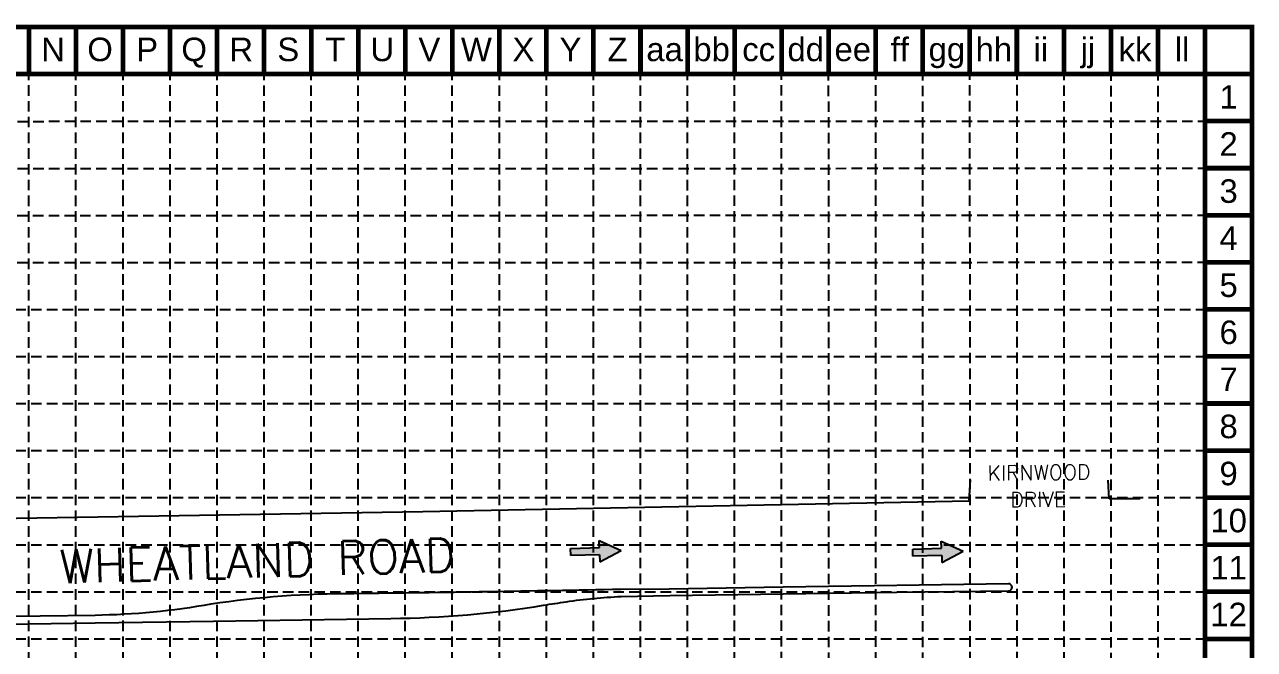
# Model space of a CAD drawing. Extents: x 5513 to 6525, y 3862 to 5479.
# Drawn here: x 5865 to 6525, y 5144 to 5479 of the extents above; entities that cross this region are included whole.
import ezdxf
from ezdxf.enums import TextEntityAlignment as Align

# ---------------------------------------------------------------- set-up
doc = ezdxf.new("R2010")
doc.units = 0
doc.header["$LTSCALE"] = 50
doc.header["$MEASUREMENT"] = 0
doc.linetypes.add('HIDDEN', pattern=[0.375, 0.25, -0.125])
for name, color, linetype in [('BASE', 7, 'Continuous'), ('C-TOPO-MINR-N', 7, 'Continuous'), ('C-WTRC-FLOW-N', 7, 'Continuous'), ('GRID', 254, 'HIDDEN'), ('v-pave-back-e', 6, 'Continuous'), ('v-prop-adjn', 2, 'Continuous')]:
    doc.layers.add(name, color=color, linetype=linetype)
doc.styles.add('L100', font='simplex', dxfattribs={"height": 5})
doc.styles.get("Standard").update_dxf_attribs({"font": 'ARIAL.TTF'})

# ---------------------------------------------------------------- blocks, each defined once
blk = doc.blocks.new('tf')
for p, q in [((0.0358, 0.1557), (-0.0842, 0.0957)), ((0.0358, 0.1157), (0.0358, 0.1557)), ((0.0358, 0.0357), (-0.0842, 0.0957)), ((0.0358, 0.1157), (0.1958, 0.1157)), ((0.0358, 0.0757), (0.0358, 0.0357)), ((0.1958, 0.0757), (0.0358, 0.0757)), ((0.1958, 0.1157), (0.1958, 0.0757))]:
    blk.add_line(p, q)
for points in [[(0.0358, 0.1557), (0.0358, 0.0357), (-0.0842, 0.0957), (0.0358, 0.0357)], [(0.1958, 0.0757), (0.1958, 0.1157), (0.0358, 0.0757), (0.0358, 0.1157)]]:
    blk.add_solid(points)

msp = doc.modelspace()

# ---------------------------------------------------------------- linework, layer by layer
at = {"layer": 'BASE', "color": 9}
msp.add_line((5539.82, 5452.43), (6498.25, 5452.43), dxfattribs=at)
at = {"layer": 'BASE', "const_width": 2.52}
for points in [[(6523.47, 3863.46), (6523.47, 5477.65), (5514.6, 5477.65), (5514.6, 3863.46)], [(6498.25, 3888.68), (6498.25, 5452.43), (5539.82, 5452.43), (5539.82, 3888.68)]]:
    msp.add_lwpolyline(points, close=True, dxfattribs=at)
for points in [[(5867.71, 5477.65), (5867.71, 5452.43)], [(5892.93, 5477.65), (5892.93, 5452.43)], [(5918.15, 5477.65), (5918.15, 5452.43)], [(5943.37, 5477.65), (5943.37, 5452.43)], [(5968.59, 5477.65), (5968.59, 5452.43)], [(5993.82, 5477.65), (5993.82, 5452.43)], [(6019.04, 5477.65), (6019.04, 5452.43)], [(6044.26, 5477.65), (6044.26, 5452.43)], [(6069.48, 5477.65), (6069.48, 5452.43)], [(6094.7, 5477.65), (6094.7, 5452.43)], [(6119.92, 5477.65), (6119.92, 5452.43)], [(6145.15, 5477.65), (6145.15, 5452.43)], [(6170.37, 5477.65), (6170.37, 5452.43)], [(6195.59, 5477.65), (6195.59, 5452.43)], [(6220.81, 5477.65), (6220.81, 5452.43)], [(6246.03, 5477.65), (6246.03, 5452.43)], [(6271.26, 5477.65), (6271.26, 5452.43)], [(6296.48, 5477.65), (6296.48, 5452.43)], [(6321.7, 5477.65), (6321.7, 5452.43)], [(6346.92, 5477.65), (6346.92, 5452.43)], [(6372.14, 5477.65), (6372.14, 5452.43)], [(6397.36, 5477.65), (6397.36, 5452.43)], [(6422.59, 5477.65), (6422.59, 5452.43)], [(6447.81, 5477.65), (6447.81, 5452.43)], [(6473.03, 5477.65), (6473.03, 5452.43)], [(6498.25, 5477.65), (6498.25, 5452.43)], [(6523.47, 5452.43), (6498.25, 5452.43)], [(6523.47, 5427.21), (6498.25, 5427.21)], [(6523.47, 5401.99), (6498.25, 5401.99)], [(6523.47, 5376.77), (6498.25, 5376.77)], [(6523.47, 5351.55), (6498.25, 5351.55)], [(6523.47, 5326.32), (6498.25, 5326.32)], [(6523.47, 5301.1), (6498.25, 5301.1)], [(6523.47, 5275.88), (6498.25, 5275.88)], [(6523.47, 5250.66), (6498.25, 5250.66)], [(6523.47, 5225.44), (6498.25, 5225.44)], [(6523.47, 5200.21), (6498.25, 5200.21)], [(6523.47, 5174.99), (6498.25, 5174.99)], [(6523.47, 5149.77), (6498.25, 5149.77)]]:
    msp.add_lwpolyline(points, dxfattribs=at)
at = {"layer": 'GRID', "color": 253, "linetype": 'HIDDEN', "ltscale": 0.45}
for p, q in [((6322, 3989.58), (6321.81, 5453)), ((6347.09, 3989.32), (6347.03, 5453)), ((6372.33, 3989.62), (6372.25, 5453)), ((6397.6, 3989.71), (6397.48, 5453)), ((6422.77, 3989.49), (6422.7, 5453)), ((6448.05, 3989.16), (6447.92, 5453)), ((6473.29, 3989.23), (6473.14, 5453)), ((5867.71, 3989.52), (5867.71, 5452.43)), ((5892.93, 3989.52), (5892.93, 5452.43)), ((5918.15, 3989.52), (5918.15, 5452.43)), ((5943.37, 3989.51), (5943.37, 5452.43)), ((5968.59, 3989.51), (5968.59, 5452.43)), ((5993.82, 3989.5), (5993.82, 5452.43)), ((6019.04, 3989.5), (6019.04, 5452.43)), ((6044.26, 3989.5), (6044.26, 5452.43)), ((6069.48, 3989.49), (6069.48, 5452.43)), ((6094.7, 3989.49), (6094.7, 5452.43)), ((6119.92, 3989.48), (6119.92, 5452.43)), ((6145.15, 3989.48), (6145.15, 5452.43)), ((6170.37, 3989.48), (6170.37, 5452.43)), ((6195.59, 3989.47), (6195.59, 5452.43)), ((6220.81, 3989.47), (6220.81, 5452.43)), ((6246.15, 3989.53), (6246.03, 5452.43)), ((6271.35, 3989.65), (6271.26, 5452.43)), ((6296.55, 3989.35), (6296.48, 5452.43)), ((5540.97, 5427.04), (6497.84, 5427.17)), ((5540.95, 5401.75), (6497.84, 5401.94)), ((5540.81, 5376.6), (6498.25, 5376.77)), ((5540.77, 5351.4), (6498.25, 5351.55)), ((5539.82, 5326.32), (6498.25, 5326.32)), ((5539.82, 5301.1), (6498.25, 5301.1)), ((5539.82, 5275.88), (6498.25, 5275.88)), ((5539.82, 5250.66), (6498.25, 5250.66)), ((5539.82, 5225.44), (6498.25, 5225.44)), ((5539.82, 5200.21), (6498.25, 5200.21)), ((5539.82, 5174.99), (6498.25, 5174.99)), ((5539.82, 5149.77), (6498.25, 5149.77))]:
    msp.add_line(p, q, dxfattribs=at)
at = {"layer": 'v-pave-back-e', "color": 7}
msp.add_lwpolyline([(5844.11, 5157.38), (5903.19, 5158.37), (5966.66, 5159.25), (6061.82, 5160.73, 0.03863), (6143.66, 5167.78, -0.004145), (6155.76, 5169.67, -0.025853), (6185.15, 5172.47), (6211.25, 5173.07), (6272.17, 5173.89), (6332.94, 5174.75), (6392.86, 5175.51, 1.026438), (6392.84, 5179.32), (6332.97, 5178.3), (6272.12, 5177.46), (6211.01, 5176.46), (6185.13, 5176.23, -0.001413), (6041.95, 5173.93, 0.038229), (5965.28, 5168.36, -0.040208), (5903.15, 5162.36), (5844.02, 5161.53)], format="xyb", dxfattribs=at)
at = {"layer": 'v-prop-adjn', "color": 7}
for p, q in [((6371.82, 5223.78), (6372.49, 5234.99)), ((6446.83, 5224.74), (6446.37, 5234.84)), ((6078.88, 5217.97), (6371.82, 5223.78)), ((6463.46, 5224.8), (6446.83, 5224.74)), ((5564.72, 5209.84), (6078.88, 5217.97))]:
    msp.add_line(p, q, dxfattribs=at)

# ---------------------------------------------------------------- block references
at = {"layer": 'C-WTRC-FLOW-N', "color": 7, "xscale": 96.43973128826136, "zscale": 96.43973128923531, "rotation": 181.7759449838324}
for p, yscale in [((6176.77, 5206.1), 96.43973128968582), ((6360.22, 5205.73), 96.43973128968605)]:
    msp.add_blockref('tf', p, dxfattribs=dict(at, yscale=yscale))

# ---------------------------------------------------------------- texts
at = {"layer": 'BASE'}
for s, height, p in [('bb', 12.611, (6233.73, 5465.63)), ('dd', 12.611, (6284.17, 5465.63)), ('ff', 12.611, (6334.62, 5465.63)), ('hh', 12.611, (6385.06, 5465.63)), ('ii', 12.611, (6410.28, 5465.63)), ('jj', 12.611, (6435.5, 5465.63)), ('kk', 12.611, (6460.72, 5465.63)), ('ll', 12.611, (6485.95, 5465.63)), ('N', 12.61, (5880.62, 5465.63)), ('O', 12.61, (5905.84, 5465.63)), ('P', 12.61, (5931.07, 5465.63)), ('Q', 12.61, (5956.29, 5465.63)), ('R', 12.61, (5981.51, 5465.63)), ('S', 12.61, (6006.73, 5465.63)), ('T', 12.61, (6031.95, 5465.63)), ('U', 12.61, (6057.18, 5465.63)), ('V', 12.61, (6082.4, 5465.63)), ('W', 12.61, (6107.62, 5465.63)), ('X', 12.61, (6132.84, 5465.63)), ('Y', 12.61, (6158.06, 5465.63)), ('Z', 12.61, (6183.28, 5465.63)), ('aa', 12.611, (6208.51, 5465.63)), ('cc', 12.611, (6258.95, 5465.63)), ('ee', 12.611, (6309.39, 5465.63)), ('gg', 12.611, (6359.84, 5465.63)), ('1', 12.61, (6510.91, 5440.15)), ('2', 12.61, (6510.91, 5414.93)), ('3', 12.61, (6510.91, 5389.71)), ('4', 12.61, (6510.91, 5364.49)), ('5', 12.61, (6510.91, 5339.27)), ('6', 12.61, (6510.91, 5314.04)), ('7', 12.61, (6510.91, 5288.82)), ('8', 12.61, (6510.91, 5263.6)), ('9', 12.61, (6510.91, 5238.38)), ('10', 12.611, (6510.91, 5213.16)), ('11', 12.611, (6510.91, 5187.93)), ('12', 12.611, (6510.88, 5162.82))]:
    msp.add_text(s, height=height, dxfattribs=at).set_placement(p, align=Align.MIDDLE_CENTER)
at = {"layer": 'C-TOPO-MINR-N', "color": 7, "attachment_point": 5, "style": 'L100'}
for s, insert, char_height, rotation in [('KIRNWOOD', (6409.2, 5238.9, 1416), 8, 0.57115), ('DRIVE', (6408.75, 5224.49, 1416), 8, 0.57115), ('WHEATLAND ROAD', (5990.14, 5191.68, 3186), 18, 1.70622)]:
    msp.add_mtext(s, dxfattribs=dict(at, insert=insert, char_height=char_height, rotation=rotation))

doc.saveas('drawing.dxf')
